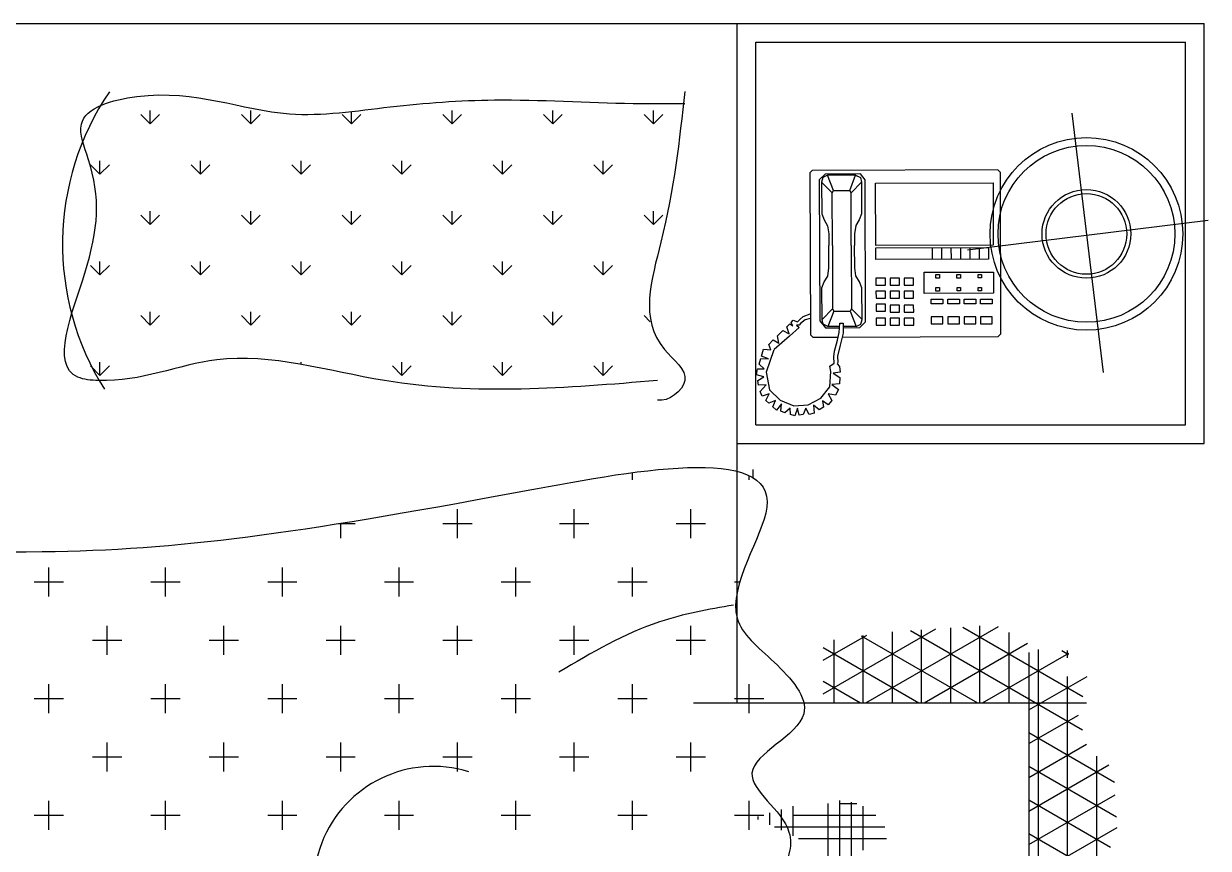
# Model space of a CAD drawing. Header units: millimetres. Extents: x 1787 to 68324, y 1435 to 30835.
# Drawn here: x 7684 to 8952, y 16277 to 17161 of the extents above; entities that cross this region are included whole.
import ezdxf

# ---------------------------------------------------------------- set-up
doc = ezdxf.new("R2010")
doc.units = ezdxf.units.MM

# ---------------------------------------------------------------- blocks, each defined once
blk = doc.blocks.new('A$C200C7901')
for p, q in [((0.5, 2.3334), (2, 2.3334)), ((2, 2.3334), (2.5, 2.3334)), ((2, 1.6055), (2, 2.3334)), ((2.5, 1.8834), (2.5, 2.3334)), ((1.3176, 2.1721), (1.3075, 2.1822)), ((1.3176, 2.1721), (1.3075, 2.1822)), ((2, 1.8834), (2.5, 1.8834)), ((2.0171, 1.8467), (2.0171, 1.8556)), ((2.0171, 1.8467), (2.0171, 1.8556)), ((2.0129, 1.8445), (2.0129, 1.849)), ((2.0129, 1.8445), (2.0129, 1.849)), ((1.9972, 1.7352), (2.0027, 1.7352)), ((1.9972, 1.7352), (2.0027, 1.7352)), ((2, 1.6963), (2, 1.7248)), ((2, 1.6963), (2, 1.7248)), ((2.3121, 1.6596), (2.3121, 0.0201)), ((1.9533, 1.6055), (2.3741, 1.6055)), ((1.9533, 1.6055), (2.3741, 1.6055))]:
    blk.add_line(p, q)
at = {"linetype": 'ByBlock'}
for p, q in [((2.02, 2.3134), (2.48, 2.3134)), ((2.02, 1.9034), (2.02, 2.3134)), ((2.48, 1.9034), (2.48, 2.3134)), ((1.3714, 2.2259), (1.3613, 2.236)), ((1.3714, 2.2259), (1.3613, 2.236)), ((1.3714, 2.2259), (1.3714, 2.2402)), ((1.3714, 2.2259), (1.3714, 2.2402)), ((1.3714, 2.2259), (1.3815, 2.236)), ((1.3714, 2.2259), (1.3815, 2.236)), ((1.4792, 2.2259), (1.4691, 2.236)), ((1.4792, 2.2259), (1.4691, 2.236)), ((1.4792, 2.2259), (1.4792, 2.2402)), ((1.4792, 2.2259), (1.4792, 2.2402)), ((1.4792, 2.2259), (1.4893, 2.236)), ((1.4792, 2.2259), (1.4893, 2.236)), ((1.587, 2.2259), (1.5769, 2.236)), ((1.587, 2.2259), (1.5769, 2.236)), ((1.587, 2.2259), (1.587, 2.2393)), ((1.587, 2.2259), (1.587, 2.2393)), ((1.587, 2.2259), (1.5971, 2.236)), ((1.587, 2.2259), (1.5971, 2.236)), ((1.6947, 2.2259), (1.6846, 2.236)), ((1.6947, 2.2259), (1.6846, 2.236)), ((1.6947, 2.2259), (1.6947, 2.2402)), ((1.6947, 2.2259), (1.6947, 2.2402)), ((1.6947, 2.2259), (1.7048, 2.236)), ((1.6947, 2.2259), (1.7048, 2.236)), ((1.8025, 2.2259), (1.7924, 2.236)), ((1.8025, 2.2259), (1.7924, 2.236)), ((1.8025, 2.2259), (1.8025, 2.2402)), ((1.8025, 2.2259), (1.8025, 2.2402)), ((1.8025, 2.2259), (1.8126, 2.236)), ((1.8025, 2.2259), (1.8126, 2.236)), ((1.9103, 2.2259), (1.9002, 2.236)), ((1.9103, 2.2259), (1.9002, 2.236)), ((1.9103, 2.2259), (1.9103, 2.2402)), ((1.9103, 2.2259), (1.9103, 2.2402)), ((1.9103, 2.2259), (1.9204, 2.236)), ((1.9103, 2.2259), (1.9204, 2.236)), ((2.3581, 2.2373), (2.3919, 1.9595)), ((1.3176, 2.172), (1.3176, 2.1863)), ((1.3176, 2.172), (1.3176, 2.1863)), ((1.3176, 2.1721), (1.3277, 2.1822)), ((1.3176, 2.1721), (1.3277, 2.1822)), ((1.4253, 2.1721), (1.4152, 2.1822)), ((1.4253, 2.1721), (1.4152, 2.1822)), ((1.4253, 2.172), (1.4253, 2.1863)), ((1.4253, 2.172), (1.4253, 2.1863)), ((1.4253, 2.1721), (1.4354, 2.1822)), ((1.4253, 2.1721), (1.4354, 2.1822)), ((1.5331, 2.1721), (1.523, 2.1822)), ((1.5331, 2.1721), (1.523, 2.1822)), ((1.5331, 2.172), (1.5331, 2.1863)), ((1.5331, 2.172), (1.5331, 2.1863)), ((1.5331, 2.1721), (1.5432, 2.1822)), ((1.5331, 2.1721), (1.5432, 2.1822)), ((1.6409, 2.1721), (1.6308, 2.1822)), ((1.6409, 2.1721), (1.6308, 2.1822)), ((1.6408, 2.172), (1.6408, 2.1863)), ((1.6408, 2.172), (1.6408, 2.1863)), ((1.6409, 2.1721), (1.651, 2.1822)), ((1.6409, 2.1721), (1.651, 2.1822)), ((1.7486, 2.1721), (1.7385, 2.1822)), ((1.7486, 2.1721), (1.7385, 2.1822)), ((1.7486, 2.172), (1.7486, 2.1863)), ((1.7486, 2.172), (1.7486, 2.1863)), ((1.7486, 2.1721), (1.7587, 2.1822)), ((1.7486, 2.1721), (1.7587, 2.1822)), ((1.8564, 2.1721), (1.8463, 2.1822)), ((1.8564, 2.1721), (1.8463, 2.1822)), ((1.8564, 2.172), (1.8564, 2.1863)), ((1.8564, 2.172), (1.8564, 2.1863)), ((1.8564, 2.1721), (1.8665, 2.1822)), ((1.8564, 2.1721), (1.8665, 2.1822)), ((2.0802, 2.176), (2.0777, 2.1734)), ((2.0777, 2.1734), (2.0783, 1.9999)), ((2.2789, 2.1766), (2.0802, 2.176)), ((2.0941, 2.1722), (2.0878, 2.1659)), ((2.0966, 2.171), (2.0915, 2.1685)), ((2.1318, 2.1724), (2.0941, 2.1722)), ((2.1267, 2.1711), (2.0966, 2.171)), ((2.1029, 2.1547), (2.0966, 2.171)), ((2.1205, 2.1547), (2.1267, 2.1711)), ((2.1267, 2.1711), (2.1318, 2.1686)), ((2.1368, 2.1661), (2.1318, 2.1724)), ((2.2789, 2.1766), (2.2814, 2.1741)), ((2.2814, 2.1741), (2.282, 2.0006)), ((2.0878, 2.1659), (2.0883, 2.015)), ((2.0915, 2.1685), (2.0903, 2.1634)), ((2.0903, 2.1634), (2.1017, 2.1521)), ((2.0903, 2.1634), (2.0904, 2.1295)), ((2.1331, 2.1636), (2.1218, 2.1522)), ((2.1318, 2.1686), (2.1331, 2.1636)), ((2.1331, 2.1636), (2.1332, 2.1296)), ((2.1373, 2.014), (2.1368, 2.1661)), ((2.1481, 2.1624), (2.2739, 2.1628)), ((2.1484, 2.0957), (2.1481, 2.1624)), ((2.2739, 2.1628), (2.2741, 2.0961)), ((2.1017, 2.1521), (2.1029, 2.1547)), ((2.1019, 2.0956), (2.1017, 2.1521)), ((2.1029, 2.1547), (2.1205, 2.1547)), ((2.1218, 2.1522), (2.1205, 2.1547)), ((2.122, 2.0956), (2.1218, 2.1522)), ((1.3714, 2.1182), (1.3714, 2.1325)), ((1.3714, 2.1182), (1.3714, 2.1325)), ((1.4792, 2.1182), (1.4792, 2.1325)), ((1.4792, 2.1182), (1.4792, 2.1325)), ((1.587, 2.1182), (1.587, 2.1325)), ((1.587, 2.1182), (1.587, 2.1325)), ((1.6947, 2.1182), (1.6947, 2.1325)), ((1.6947, 2.1182), (1.6947, 2.1325)), ((1.8025, 2.1182), (1.8025, 2.1325)), ((1.8025, 2.1182), (1.8025, 2.1325)), ((1.9103, 2.1182), (1.9103, 2.1325)), ((1.9103, 2.1182), (1.9103, 2.1325)), ((1.3714, 2.1182), (1.3613, 2.1283)), ((1.3714, 2.1182), (1.3613, 2.1283)), ((1.3714, 2.1182), (1.3815, 2.1283)), ((1.3714, 2.1182), (1.3815, 2.1283)), ((1.4792, 2.1182), (1.4691, 2.1283)), ((1.4792, 2.1182), (1.4691, 2.1283)), ((1.4792, 2.1182), (1.4893, 2.1283)), ((1.4792, 2.1182), (1.4893, 2.1283)), ((1.587, 2.1182), (1.5769, 2.1283)), ((1.587, 2.1182), (1.5769, 2.1283)), ((1.587, 2.1182), (1.5971, 2.1283)), ((1.587, 2.1182), (1.5971, 2.1283)), ((1.6947, 2.1182), (1.6846, 2.1283)), ((1.6947, 2.1182), (1.6846, 2.1283)), ((1.6947, 2.1182), (1.7048, 2.1283)), ((1.6947, 2.1182), (1.7048, 2.1283)), ((1.8025, 2.1182), (1.7924, 2.1283)), ((1.8025, 2.1182), (1.7924, 2.1283)), ((1.8025, 2.1182), (1.8126, 2.1283)), ((1.8025, 2.1182), (1.8126, 2.1283)), ((1.9103, 2.1182), (1.9002, 2.1283)), ((1.9103, 2.1182), (1.9002, 2.1283)), ((1.9103, 2.1182), (1.9204, 2.1283)), ((1.9103, 2.1182), (1.9204, 2.1283)), ((2.0904, 2.1295), (2.093, 2.1232)), ((2.093, 2.1232), (2.0968, 2.1169)), ((2.1307, 2.1233), (2.1269, 2.117)), ((2.1332, 2.1296), (2.1307, 2.1233)), ((2.2464, 2.0911), (2.5044, 2.1228)), ((2.0968, 2.1169), (2.098, 2.1081)), ((2.098, 2.1081), (2.0981, 2.0956)), ((2.1269, 2.117), (2.1257, 2.1082)), ((2.1257, 2.1082), (2.1257, 2.0956)), ((2.0982, 2.0717), (2.0981, 2.0956)), ((2.1019, 2.0956), (2.1021, 2.0277)), ((2.122, 2.0956), (2.1222, 2.0277)), ((2.1258, 2.0718), (2.1257, 2.0956)), ((2.2741, 2.0961), (2.1484, 2.0957)), ((2.1484, 2.0932), (2.2691, 2.0936)), ((2.1484, 2.0806), (2.1484, 2.0932)), ((2.2087, 2.0934), (2.2088, 2.0808)), ((2.2188, 2.0934), (2.2188, 2.0809)), ((2.2288, 2.0935), (2.2289, 2.0809)), ((2.2389, 2.0935), (2.239, 2.0809)), ((2.249, 2.0935), (2.249, 2.081)), ((2.259, 2.0936), (2.2591, 2.081)), ((2.2691, 2.0936), (2.2691, 2.081)), ((2.2691, 2.081), (2.1484, 2.0806)), ((1.3176, 2.0643), (1.3075, 2.0744)), ((1.3176, 2.0643), (1.3075, 2.0744)), ((1.3176, 2.0643), (1.3176, 2.0786)), ((1.3176, 2.0643), (1.3176, 2.0786)), ((1.3176, 2.0643), (1.3277, 2.0744)), ((1.3176, 2.0643), (1.3277, 2.0744)), ((1.4253, 2.0643), (1.4152, 2.0744)), ((1.4253, 2.0643), (1.4152, 2.0744)), ((1.4253, 2.0643), (1.4253, 2.0786)), ((1.4253, 2.0643), (1.4253, 2.0786)), ((1.4253, 2.0643), (1.4354, 2.0744)), ((1.4253, 2.0643), (1.4354, 2.0744)), ((1.5331, 2.0643), (1.523, 2.0744)), ((1.5331, 2.0643), (1.523, 2.0744)), ((1.5331, 2.0643), (1.5331, 2.0786)), ((1.5331, 2.0643), (1.5331, 2.0786)), ((1.5331, 2.0643), (1.5432, 2.0744)), ((1.5331, 2.0643), (1.5432, 2.0744)), ((1.6409, 2.0643), (1.6308, 2.0744)), ((1.6409, 2.0643), (1.6308, 2.0744)), ((1.6408, 2.0643), (1.6408, 2.0786)), ((1.6408, 2.0643), (1.6408, 2.0786)), ((1.6409, 2.0643), (1.651, 2.0744)), ((1.6409, 2.0643), (1.651, 2.0744)), ((1.7486, 2.0643), (1.7385, 2.0744)), ((1.7486, 2.0643), (1.7385, 2.0744)), ((1.7486, 2.0643), (1.7486, 2.0786)), ((1.7486, 2.0643), (1.7486, 2.0786)), ((1.7486, 2.0643), (1.7587, 2.0744)), ((1.7486, 2.0643), (1.7587, 2.0744)), ((1.8564, 2.0643), (1.8463, 2.0744)), ((1.8564, 2.0643), (1.8463, 2.0744)), ((1.8564, 2.0643), (1.8564, 2.0786)), ((1.8564, 2.0643), (1.8564, 2.0786)), ((1.8564, 2.0643), (1.8665, 2.0744)), ((1.8564, 2.0643), (1.8665, 2.0744)), ((2.0969, 2.0629), (2.0982, 2.0717)), ((2.1271, 2.063), (2.1258, 2.0718)), ((2.0907, 2.0503), (2.0932, 2.0566)), ((2.0932, 2.0566), (2.0969, 2.0629)), ((2.1309, 2.0567), (2.1271, 2.063)), ((2.1334, 2.0504), (2.1309, 2.0567)), ((2.1586, 2.0606), (2.1485, 2.0605)), ((2.1485, 2.0605), (2.1485, 2.053)), ((2.1586, 2.053), (2.1586, 2.0606)), ((2.1636, 2.0606), (2.1636, 2.053)), ((2.1736, 2.0606), (2.1636, 2.0606)), ((2.1737, 2.0531), (2.1736, 2.0606)), ((2.1887, 2.0607), (2.1787, 2.0606)), ((2.1787, 2.0606), (2.1787, 2.0531)), ((2.1888, 2.0531), (2.1887, 2.0607)), ((2.2, 2.067), (2.2742, 2.0672)), ((2.2001, 2.0443), (2.2, 2.067)), ((2.2126, 2.0645), (2.2164, 2.0645)), ((2.2126, 2.0607), (2.2126, 2.0645)), ((2.2164, 2.0607), (2.2126, 2.0607)), ((2.2164, 2.0645), (2.2164, 2.0607)), ((2.2352, 2.0646), (2.239, 2.0646)), ((2.2352, 2.0608), (2.2352, 2.0646)), ((2.239, 2.0608), (2.2352, 2.0608)), ((2.239, 2.0646), (2.239, 2.0608)), ((2.2579, 2.0609), (2.2579, 2.0647)), ((2.2579, 2.0647), (2.2616, 2.0647)), ((2.2616, 2.0609), (2.2579, 2.0609)), ((2.2616, 2.0647), (2.2616, 2.0609)), ((2.2742, 2.0672), (2.2743, 2.0446)), ((2.0908, 2.0163), (2.0907, 2.0503)), ((2.1336, 2.0165), (2.1334, 2.0504)), ((2.1485, 2.053), (2.1586, 2.053)), ((2.1485, 2.0467), (2.1486, 2.0391)), ((2.1586, 2.0467), (2.1485, 2.0467)), ((2.1586, 2.0392), (2.1586, 2.0467)), ((2.1636, 2.053), (2.1737, 2.0531)), ((2.1737, 2.0468), (2.1636, 2.0467)), ((2.1636, 2.0467), (2.1637, 2.0392)), ((2.1737, 2.0392), (2.1737, 2.0468)), ((2.1787, 2.0531), (2.1888, 2.0531)), ((2.1787, 2.0468), (2.1787, 2.0392)), ((2.1888, 2.0468), (2.1787, 2.0468)), ((2.1888, 2.0393), (2.1888, 2.0468)), ((2.2743, 2.0446), (2.2001, 2.0443)), ((2.2126, 2.0507), (2.2164, 2.0507)), ((2.2127, 2.0469), (2.2126, 2.0507)), ((2.2164, 2.0469), (2.2127, 2.0469)), ((2.2164, 2.0507), (2.2164, 2.0469)), ((2.2353, 2.0508), (2.2391, 2.0508)), ((2.2353, 2.047), (2.2353, 2.0508)), ((2.2391, 2.047), (2.2353, 2.047)), ((2.2391, 2.0508), (2.2391, 2.047)), ((2.2579, 2.0508), (2.2617, 2.0508)), ((2.2579, 2.0471), (2.2579, 2.0508)), ((2.2617, 2.0471), (2.2579, 2.0471)), ((2.2617, 2.0508), (2.2617, 2.0471)), ((2.1486, 2.0391), (2.1586, 2.0392)), ((2.1586, 2.0329), (2.1486, 2.0329)), ((2.1486, 2.0329), (2.1486, 2.0253)), ((2.1587, 2.0253), (2.1586, 2.0329)), ((2.1637, 2.0392), (2.1737, 2.0392)), ((2.1637, 2.0317), (2.1637, 2.0241)), ((2.1737, 2.0317), (2.1637, 2.0317)), ((2.1738, 2.0241), (2.1737, 2.0317)), ((2.1787, 2.0392), (2.1888, 2.0393)), ((2.1788, 2.0317), (2.1788, 2.0242)), ((2.1888, 2.0317), (2.1788, 2.0317)), ((2.1889, 2.0242), (2.1888, 2.0317)), ((2.2077, 2.0331), (2.2077, 2.0381)), ((2.2077, 2.0381), (2.2202, 2.0381)), ((2.2203, 2.0331), (2.2077, 2.0331)), ((2.2202, 2.0381), (2.2203, 2.0331)), ((2.2253, 2.0381), (2.2378, 2.0382)), ((2.2253, 2.0331), (2.2253, 2.0381)), ((2.2379, 2.0332), (2.2253, 2.0331)), ((2.2378, 2.0382), (2.2379, 2.0332)), ((2.2429, 2.0332), (2.2429, 2.0382)), ((2.2429, 2.0382), (2.2554, 2.0382)), ((2.2555, 2.0332), (2.2429, 2.0332)), ((2.2554, 2.0382), (2.2555, 2.0332)), ((2.2605, 2.0332), (2.2605, 2.0383)), ((2.2605, 2.0383), (2.273, 2.0383)), ((2.2731, 2.0333), (2.2605, 2.0332)), ((2.273, 2.0383), (2.2731, 2.0333)), ((1.3714, 2.0104), (1.3613, 2.0205)), ((1.3714, 2.0104), (1.3613, 2.0205)), ((1.3714, 2.0104), (1.3714, 2.0247)), ((1.3714, 2.0104), (1.3714, 2.0247)), ((1.3714, 2.0104), (1.3815, 2.0205)), ((1.3714, 2.0104), (1.3815, 2.0205)), ((1.4792, 2.0104), (1.4691, 2.0205)), ((1.4792, 2.0104), (1.4691, 2.0205)), ((1.4792, 2.0104), (1.4792, 2.0247)), ((1.4792, 2.0104), (1.4792, 2.0247)), ((1.4792, 2.0104), (1.4893, 2.0205)), ((1.4792, 2.0104), (1.4893, 2.0205)), ((1.587, 2.0104), (1.5769, 2.0205)), ((1.587, 2.0104), (1.5769, 2.0205)), ((1.587, 2.0104), (1.587, 2.0247)), ((1.587, 2.0104), (1.587, 2.0247)), ((1.587, 2.0104), (1.5971, 2.0205)), ((1.587, 2.0104), (1.5971, 2.0205)), ((1.6947, 2.0104), (1.6846, 2.0205)), ((1.6947, 2.0104), (1.6846, 2.0205)), ((1.6947, 2.0104), (1.6947, 2.0247)), ((1.6947, 2.0104), (1.6947, 2.0247)), ((1.6947, 2.0104), (1.7048, 2.0205)), ((1.6947, 2.0104), (1.7048, 2.0205)), ((1.8025, 2.0104), (1.7924, 2.0205)), ((1.8025, 2.0104), (1.7924, 2.0205)), ((1.8025, 2.0104), (1.8025, 2.0247)), ((1.8025, 2.0104), (1.8025, 2.0247)), ((1.8025, 2.0104), (1.8126, 2.0205)), ((1.8025, 2.0104), (1.8126, 2.0205)), ((1.9068, 2.0139), (1.9002, 2.0205)), ((1.9068, 2.0139), (1.9002, 2.0205)), ((2.0671, 2.0162), (2.0707, 2.0197)), ((2.0707, 2.0197), (2.0782, 2.0226)), ((2.0782, 2.0175), (2.0727, 2.016)), ((2.0908, 2.0163), (2.1021, 2.0277)), ((2.1034, 2.0252), (2.0971, 2.0088)), ((2.1021, 2.0277), (2.1034, 2.0252)), ((2.1034, 2.0252), (2.121, 2.0252)), ((2.1222, 2.0277), (2.121, 2.0252)), ((2.121, 2.0252), (2.1273, 2.0089)), ((2.1336, 2.0165), (2.1222, 2.0277)), ((2.1486, 2.0253), (2.1587, 2.0253)), ((2.1587, 2.0178), (2.1486, 2.0178)), ((2.1486, 2.0178), (2.1487, 2.0102)), ((2.1587, 2.0103), (2.1587, 2.0178)), ((2.1637, 2.0241), (2.1738, 2.0241)), ((2.1738, 2.0179), (2.1637, 2.0178)), ((2.1637, 2.0178), (2.1638, 2.0103)), ((2.1738, 2.0103), (2.1738, 2.0179)), ((2.1788, 2.0242), (2.1889, 2.0242)), ((2.1788, 2.0179), (2.1788, 2.0103)), ((2.1889, 2.0179), (2.1788, 2.0179)), ((2.1889, 2.0104), (2.1889, 2.0179)), ((2.2203, 2.0193), (2.2077, 2.0192)), ((2.2077, 2.0192), (2.2078, 2.0117)), ((2.2203, 2.0117), (2.2203, 2.0193)), ((2.2379, 2.0193), (2.2253, 2.0193)), ((2.2253, 2.0193), (2.2254, 2.0117)), ((2.2379, 2.0118), (2.2379, 2.0193)), ((2.2555, 2.0194), (2.2429, 2.0193)), ((2.2429, 2.0193), (2.243, 2.0118)), ((2.2555, 2.0118), (2.2555, 2.0194)), ((2.2605, 2.0194), (2.2606, 2.0119)), ((2.2731, 2.0194), (2.2605, 2.0194)), ((2.2731, 2.0119), (2.2731, 2.0194)), ((2.0431, 1.999), (2.0488, 2.0046)), ((2.0488, 2.0046), (2.0557, 2.0011)), ((2.053, 2.0084), (2.0563, 2.0119)), ((2.0557, 2.0011), (2.053, 2.0084)), ((2.0663, 2.0077), (2.0561, 1.9986)), ((2.0563, 2.0119), (2.0594, 2.0095)), ((2.0576, 2.0133), (2.0598, 2.0155)), ((2.0594, 2.0095), (2.0576, 2.0133)), ((2.0598, 2.0155), (2.0645, 2.0137)), ((2.0663, 2.0102), (2.0636, 2.0104)), ((2.0636, 2.0104), (2.0663, 2.0077)), ((2.0645, 2.0137), (2.0671, 2.0162)), ((2.0676, 2.012), (2.0663, 2.0102)), ((2.0727, 2.016), (2.0676, 2.012)), ((2.0883, 2.015), (2.0946, 2.0075)), ((2.0921, 2.0113), (2.0908, 2.0163)), ((2.0971, 2.0088), (2.0921, 2.0113)), ((2.0946, 2.0075), (2.1093, 2.0076)), ((2.1094, 2.0088), (2.0971, 2.0088)), ((2.109, 2.0025), (2.1097, 2.0126)), ((2.1097, 2.0126), (2.1135, 2.0126)), ((2.1135, 2.0126), (2.1133, 2.0018)), ((2.1273, 2.0089), (2.1134, 2.0088)), ((2.1134, 2.0076), (2.1311, 2.0077)), ((2.1273, 2.0089), (2.1323, 2.0114)), ((2.1311, 2.0077), (2.1373, 2.014)), ((2.1323, 2.0114), (2.1336, 2.0165)), ((2.1487, 2.0102), (2.1587, 2.0103)), ((2.1638, 2.0103), (2.1738, 2.0103)), ((2.1788, 2.0103), (2.1889, 2.0104)), ((2.2078, 2.0117), (2.2203, 2.0117)), ((2.2254, 2.0117), (2.2379, 2.0118)), ((2.243, 2.0118), (2.2555, 2.0118)), ((2.2606, 2.0119), (2.2731, 2.0119)), ((2.0338, 1.9895), (2.0386, 1.9946)), ((2.0386, 1.9946), (2.0444, 1.9911)), ((2.0561, 1.9986), (2.0396, 1.9844)), ((2.0444, 1.9911), (2.0431, 1.999)), ((2.0783, 1.9999), (2.0808, 1.9974)), ((2.0808, 1.9974), (2.1079, 1.9975)), ((2.1042, 1.9824), (2.1072, 1.9944)), ((2.1072, 1.9944), (2.109, 2.0025)), ((2.1133, 2.0018), (2.1103, 1.989)), ((2.1123, 1.9975), (2.2795, 1.9981)), ((2.282, 2.0006), (2.2795, 1.9981)), ((2.0259, 1.977), (2.0281, 1.9847)), ((2.0281, 1.9847), (2.0358, 1.9839)), ((2.0393, 1.984), (2.031, 1.96)), ((2.0358, 1.9839), (2.0338, 1.9895)), ((2.1035, 1.9763), (2.1042, 1.9824)), ((2.1103, 1.989), (2.1073, 1.9771)), ((1.3176, 1.9565), (1.3075, 1.9666)), ((1.3176, 1.9565), (1.3075, 1.9666)), ((1.3176, 1.9565), (1.3176, 1.9708)), ((1.3176, 1.9565), (1.3176, 1.9708)), ((1.3176, 1.9565), (1.3277, 1.9666)), ((1.3176, 1.9565), (1.3277, 1.9666)), ((1.4253, 1.9703), (1.4253, 1.9708)), ((1.4253, 1.9703), (1.4253, 1.9708)), ((1.5331, 1.9683), (1.5331, 1.9708)), ((1.5331, 1.9683), (1.5331, 1.9708)), ((1.543, 1.9665), (1.5432, 1.9666)), ((1.543, 1.9665), (1.5432, 1.9666)), ((1.6409, 1.9565), (1.6308, 1.9666)), ((1.6409, 1.9565), (1.6308, 1.9666)), ((1.6408, 1.9565), (1.6408, 1.9708)), ((1.6408, 1.9565), (1.6408, 1.9708)), ((1.6409, 1.9565), (1.651, 1.9666)), ((1.6409, 1.9565), (1.651, 1.9666)), ((1.7486, 1.9565), (1.7385, 1.9666)), ((1.7486, 1.9565), (1.7385, 1.9666)), ((1.7486, 1.9565), (1.7486, 1.9708)), ((1.7486, 1.9565), (1.7486, 1.9708)), ((1.7486, 1.9565), (1.7587, 1.9666)), ((1.7486, 1.9565), (1.7587, 1.9666)), ((1.8564, 1.9565), (1.8463, 1.9666)), ((1.8564, 1.9565), (1.8463, 1.9666)), ((1.8564, 1.9565), (1.8564, 1.9708)), ((1.8564, 1.9565), (1.8564, 1.9708)), ((1.8564, 1.9565), (1.8665, 1.9666)), ((1.8564, 1.9565), (1.8665, 1.9666)), ((2.0234, 1.9686), (2.0251, 1.9745)), ((2.0287, 1.9636), (2.0234, 1.9686)), ((2.0251, 1.9745), (2.0333, 1.9743)), ((2.0333, 1.9743), (2.0259, 1.977)), ((2.0992, 1.9663), (2.1038, 1.9697)), ((2.1002, 1.9605), (2.0992, 1.9663)), ((2.1038, 1.9697), (2.1035, 1.9763)), ((2.1076, 1.9704), (2.1068, 1.9689)), ((2.1068, 1.9689), (2.1096, 1.9661)), ((2.1073, 1.9771), (2.1076, 1.9704)), ((2.1096, 1.9661), (2.1101, 1.96)), ((2.0206, 1.9572), (2.0218, 1.9635)), ((2.0285, 1.9549), (2.0206, 1.9572)), ((2.0218, 1.9635), (2.0287, 1.9636)), ((2.0219, 1.9511), (2.0285, 1.9549)), ((2.031, 1.96), (2.0346, 1.9409)), ((2.099, 1.9444), (2.1002, 1.9605)), ((2.1101, 1.96), (2.1028, 1.9587)), ((2.1028, 1.9587), (2.1099, 1.9544)), ((2.1099, 1.9544), (2.1094, 1.9475)), ((2.0229, 1.946), (2.0219, 1.9511)), ((2.0308, 1.9462), (2.0229, 1.946)), ((2.0247, 1.9394), (2.0308, 1.9462)), ((2.0346, 1.9409), (2.0459, 1.93)), ((2.0894, 1.9322), (2.099, 1.9444)), ((2.1094, 1.9475), (2.1013, 1.9467)), ((2.1013, 1.9467), (2.1084, 1.9412)), ((2.1084, 1.9412), (2.1051, 1.9353)), ((2.0268, 1.9343), (2.0247, 1.9394)), ((2.0341, 1.9366), (2.0268, 1.9343)), ((2.0306, 1.9297), (2.0341, 1.9366)), ((2.0339, 1.9267), (2.0306, 1.9297)), ((2.041, 1.9297), (2.0339, 1.9267)), ((2.038, 1.9228), (2.041, 1.9297)), ((2.0459, 1.93), (2.0607, 1.9237)), ((2.0759, 1.925), (2.0894, 1.9322)), ((2.0973, 1.9251), (2.0914, 1.9294)), ((2.0914, 1.9294), (2.0925, 1.9225)), ((2.1011, 1.9297), (2.0973, 1.9251)), ((2.1051, 1.9353), (2.0975, 1.9368)), ((2.0975, 1.9368), (2.1011, 1.9297)), ((2.0421, 1.9193), (2.038, 1.9228)), ((2.0474, 1.9259), (2.0421, 1.9193)), ((2.0467, 1.9183), (2.0474, 1.9259)), ((2.0508, 1.9163), (2.0467, 1.9183)), ((2.0566, 1.9214), (2.0508, 1.9163)), ((2.0569, 1.9145), (2.0566, 1.9214)), ((2.0607, 1.9237), (2.0759, 1.925)), ((2.0645, 1.9214), (2.0617, 1.9133)), ((2.0663, 1.914), (2.0645, 1.9214)), ((2.0736, 1.9214), (2.0706, 1.9146)), ((2.077, 1.9146), (2.0736, 1.9214)), ((2.0823, 1.9161), (2.077, 1.9146)), ((2.0876, 1.9195), (2.0815, 1.9245)), ((2.0815, 1.9245), (2.0823, 1.9161)), ((2.0925, 1.9225), (2.0876, 1.9195)), ((2.02, 1.9034), (2.48, 1.9034)), ((2.0617, 1.9133), (2.0569, 1.9145)), ((2.0706, 1.9146), (2.0663, 1.914)), ((1.8879, 1.8445), (1.8879, 1.8523)), ((1.8879, 1.8445), (1.8879, 1.8523)), ((1.7004, 1.782), (1.7004, 1.8133)), ((1.7004, 1.782), (1.7004, 1.8133)), ((1.8254, 1.782), (1.8254, 1.8133)), ((1.8254, 1.782), (1.8254, 1.8133)), ((1.9504, 1.782), (1.9504, 1.8133)), ((1.9504, 1.782), (1.9504, 1.8133)), ((1.573, 1.7977), (1.591, 1.7977)), ((1.573, 1.7977), (1.591, 1.7977)), ((1.5754, 1.782), (1.5754, 1.7981)), ((1.5754, 1.782), (1.5754, 1.7981)), ((1.6847, 1.7977), (1.716, 1.7977)), ((1.6847, 1.7977), (1.716, 1.7977)), ((1.8097, 1.7977), (1.841, 1.7977)), ((1.8097, 1.7977), (1.841, 1.7977)), ((1.9347, 1.7977), (1.966, 1.7977)), ((1.9347, 1.7977), (1.966, 1.7977)), ((1.2629, 1.7195), (1.2629, 1.7508)), ((1.2629, 1.7195), (1.2629, 1.7508)), ((1.3879, 1.7195), (1.3879, 1.7508)), ((1.3879, 1.7195), (1.3879, 1.7508)), ((1.5129, 1.7195), (1.5129, 1.7508)), ((1.5129, 1.7195), (1.5129, 1.7508)), ((1.6379, 1.7195), (1.6379, 1.7508)), ((1.6379, 1.7195), (1.6379, 1.7508)), ((1.7629, 1.7195), (1.7629, 1.7508)), ((1.7629, 1.7195), (1.7629, 1.7508)), ((1.8879, 1.7195), (1.8879, 1.7508)), ((1.8879, 1.7195), (1.8879, 1.7508)), ((1.2472, 1.7352), (1.2785, 1.7352)), ((1.2472, 1.7352), (1.2785, 1.7352)), ((1.3722, 1.7352), (1.4035, 1.7352)), ((1.3722, 1.7352), (1.4035, 1.7352)), ((1.4972, 1.7352), (1.5285, 1.7352)), ((1.4972, 1.7352), (1.5285, 1.7352)), ((1.6222, 1.7352), (1.6535, 1.7352)), ((1.6222, 1.7352), (1.6535, 1.7352)), ((1.7472, 1.7352), (1.7785, 1.7352)), ((1.7472, 1.7352), (1.7785, 1.7352)), ((1.8722, 1.7352), (1.9035, 1.7352)), ((1.8722, 1.7352), (1.9035, 1.7352)), ((1.3254, 1.657), (1.3254, 1.6883)), ((1.3254, 1.657), (1.3254, 1.6883)), ((1.4504, 1.657), (1.4504, 1.6883)), ((1.4504, 1.657), (1.4504, 1.6883)), ((1.5754, 1.657), (1.5754, 1.6883)), ((1.5754, 1.657), (1.5754, 1.6883)), ((1.7004, 1.657), (1.7004, 1.6883)), ((1.7004, 1.657), (1.7004, 1.6883)), ((1.8254, 1.657), (1.8254, 1.6883)), ((1.8254, 1.657), (1.8254, 1.6883)), ((1.9504, 1.657), (1.9504, 1.6883)), ((1.9504, 1.657), (1.9504, 1.6883)), ((2.1377, 1.6055), (2.2798, 1.6876)), ((2.1377, 1.6055), (2.2798, 1.6876)), ((2.2599, 1.6055), (2.2599, 1.688)), ((2.2599, 1.6055), (2.2599, 1.688)), ((2.0919, 1.6152), (2.2125, 1.6848)), ((2.0919, 1.6152), (2.2125, 1.6848)), ((2.0919, 1.6513), (2.1386, 1.6782)), ((2.0919, 1.6513), (2.1386, 1.6782)), ((2.1327, 1.6773), (2.2571, 1.6055)), ((2.1327, 1.6773), (2.2571, 1.6055)), ((2.1349, 1.6055), (2.1349, 1.6777)), ((2.1349, 1.6055), (2.1349, 1.6777)), ((2.1662, 1.6055), (2.1662, 1.6817)), ((2.1662, 1.6055), (2.1662, 1.6817)), ((2.1854, 1.683), (2.3697, 1.5766)), ((2.1854, 1.683), (2.3697, 1.5766)), ((2.1974, 1.6055), (2.1974, 1.6838)), ((2.1974, 1.6055), (2.1974, 1.6838)), ((2.2287, 1.6055), (2.2287, 1.6859)), ((2.2287, 1.6055), (2.2287, 1.6859)), ((2.2414, 1.6868), (2.3699, 1.6126)), ((2.2414, 1.6868), (2.3699, 1.6126)), ((2.2912, 1.6055), (2.2912, 1.6809)), ((2.2912, 1.6055), (2.2912, 1.6809)), ((1.3097, 1.6727), (1.341, 1.6727)), ((1.3097, 1.6727), (1.341, 1.6727)), ((1.4347, 1.6727), (1.466, 1.6727)), ((1.4347, 1.6727), (1.466, 1.6727)), ((1.5597, 1.6727), (1.591, 1.6727)), ((1.5597, 1.6727), (1.591, 1.6727)), ((1.6847, 1.6727), (1.716, 1.6727)), ((1.6847, 1.6727), (1.716, 1.6727)), ((1.8097, 1.6727), (1.841, 1.6727)), ((1.8097, 1.6727), (1.841, 1.6727)), ((1.9347, 1.6727), (1.966, 1.6727)), ((1.9347, 1.6727), (1.966, 1.6727)), ((2.0919, 1.6649), (2.1946, 1.6055)), ((2.0919, 1.6649), (2.1946, 1.6055)), ((2.1037, 1.6055), (2.1037, 1.673)), ((2.1037, 1.6055), (2.1037, 1.673)), ((2.2002, 1.6055), (2.3109, 1.6694)), ((2.2002, 1.6055), (2.3109, 1.6694)), ((2.3224, 0.0468), (2.3224, 1.6627)), ((2.3224, 0.0468), (2.3224, 1.6627)), ((2.2627, 1.6055), (2.3551, 1.6589)), ((2.2627, 1.6055), (2.3551, 1.6589)), ((2.3476, 1.6616), (2.3547, 1.6575)), ((2.3476, 1.6616), (2.3547, 1.6575)), ((2.3537, 1.6539), (2.3537, 1.6616)), ((2.3537, 1.6539), (2.3537, 1.6616)), ((1.2629, 1.5945), (1.2629, 1.6258)), ((1.2629, 1.5945), (1.2629, 1.6258)), ((1.3879, 1.5945), (1.3879, 1.6258)), ((1.3879, 1.5945), (1.3879, 1.6258)), ((1.5129, 1.5945), (1.5129, 1.6258)), ((1.5129, 1.5945), (1.5129, 1.6258)), ((1.6379, 1.5945), (1.6379, 1.6258)), ((1.6379, 1.5945), (1.6379, 1.6258)), ((1.7629, 1.5945), (1.7629, 1.6258)), ((1.7629, 1.5945), (1.7629, 1.6258)), ((1.8879, 1.5945), (1.8879, 1.6258)), ((1.8879, 1.5945), (1.8879, 1.6258)), ((2.0129, 1.5945), (2.0129, 1.6258)), ((2.0129, 1.5945), (2.0129, 1.6258)), ((2.0919, 1.6288), (2.1321, 1.6055)), ((2.0919, 1.6288), (2.1321, 1.6055)), ((2.3121, 1.598), (2.3745, 1.634)), ((2.3121, 1.598), (2.3745, 1.634)), ((2.3537, 0.0056), (2.3537, 1.634)), ((2.3537, 0.0056), (2.3537, 1.634)), ((1.2472, 1.6102), (1.2785, 1.6102)), ((1.2472, 1.6102), (1.2785, 1.6102)), ((1.3722, 1.6102), (1.4035, 1.6102)), ((1.3722, 1.6102), (1.4035, 1.6102)), ((1.4972, 1.6102), (1.5285, 1.6102)), ((1.4972, 1.6102), (1.5285, 1.6102)), ((1.6222, 1.6102), (1.6535, 1.6102)), ((1.6222, 1.6102), (1.6535, 1.6102)), ((1.7472, 1.6102), (1.7785, 1.6102)), ((1.7472, 1.6102), (1.7785, 1.6102)), ((1.8722, 1.6102), (1.9035, 1.6102)), ((1.8722, 1.6102), (1.9035, 1.6102)), ((1.9972, 1.6102), (2.0285, 1.6102)), ((1.9972, 1.6102), (2.0285, 1.6102)), ((2.3121, 1.5619), (2.3654, 1.5926)), ((2.3121, 1.5619), (2.3654, 1.5926)), ((2.3121, 1.5738), (2.404, 1.5208)), ((2.3121, 1.5738), (2.404, 1.5208)), ((1.3254, 1.532), (1.3254, 1.5633)), ((1.3254, 1.532), (1.3254, 1.5633)), ((1.4504, 1.532), (1.4504, 1.5633)), ((1.4504, 1.532), (1.4504, 1.5633)), ((1.5754, 1.532), (1.5754, 1.5633)), ((1.5754, 1.532), (1.5754, 1.5633)), ((1.7004, 1.532), (1.7004, 1.5633)), ((1.7004, 1.532), (1.7004, 1.5633)), ((1.8254, 1.532), (1.8254, 1.5633)), ((1.8254, 1.532), (1.8254, 1.5633)), ((1.9504, 1.532), (1.9504, 1.5633)), ((1.9504, 1.532), (1.9504, 1.5633)), ((2.3121, 1.5258), (2.3739, 1.5615)), ((2.3121, 1.5258), (2.3739, 1.5615)), ((1.3097, 1.5477), (1.341, 1.5477)), ((1.3097, 1.5477), (1.341, 1.5477)), ((1.4347, 1.5477), (1.466, 1.5477)), ((1.4347, 1.5477), (1.466, 1.5477)), ((1.5597, 1.5477), (1.591, 1.5477)), ((1.5597, 1.5477), (1.591, 1.5477)), ((1.6847, 1.5477), (1.716, 1.5477)), ((1.6847, 1.5477), (1.716, 1.5477)), ((1.8097, 1.5477), (1.841, 1.5477)), ((1.8097, 1.5477), (1.841, 1.5477)), ((1.9347, 1.5477), (1.966, 1.5477)), ((1.9347, 1.5477), (1.966, 1.5477)), ((2.3849, 1.4236), (2.3849, 1.5486)), ((2.3849, 1.4236), (2.3849, 1.5486)), ((2.3121, 1.4897), (2.3979, 1.5393)), ((2.3121, 1.4897), (2.3979, 1.5393)), ((2.3121, 1.5377), (2.406, 1.4835)), ((2.3121, 1.5377), (2.406, 1.4835)), ((1.2629, 1.4695), (1.2629, 1.5008)), ((1.2629, 1.4695), (1.2629, 1.5008)), ((1.3879, 1.4695), (1.3879, 1.5008)), ((1.3879, 1.4695), (1.3879, 1.5008)), ((1.5129, 1.4695), (1.5129, 1.5008)), ((1.5129, 1.4695), (1.5129, 1.5008)), ((1.6379, 1.4695), (1.6379, 1.5008)), ((1.6379, 1.4695), (1.6379, 1.5008)), ((1.7629, 1.4695), (1.7629, 1.5008)), ((1.7629, 1.4695), (1.7629, 1.5008)), ((1.8879, 1.4695), (1.8879, 1.5008)), ((1.8879, 1.4695), (1.8879, 1.5008)), ((2.0129, 1.4695), (2.0129, 1.5008)), ((2.0129, 1.4695), (2.0129, 1.5008)), ((2.0974, 1.2977), (2.0974, 1.4977)), ((2.0974, 1.2977), (2.0974, 1.4977)), ((2.1099, 1.3477), (2.1099, 1.5009)), ((2.1099, 1.3477), (2.1099, 1.5009)), ((2.1099, 1.4977), (2.1279, 1.4977)), ((2.1099, 1.4977), (2.1279, 1.4977)), ((2.1224, 1.3977), (2.1224, 1.4992)), ((2.1224, 1.3977), (2.1224, 1.4992)), ((2.3121, 1.4537), (2.4047, 1.5071)), ((2.3121, 1.4537), (2.4047, 1.5071)), ((2.3121, 1.5016), (2.3997, 1.4511)), ((2.3121, 1.5016), (2.3997, 1.4511)), ((1.2472, 1.4852), (1.2785, 1.4852)), ((1.2472, 1.4852), (1.2785, 1.4852)), ((1.3722, 1.4852), (1.4035, 1.4852)), ((1.3722, 1.4852), (1.4035, 1.4852)), ((1.4972, 1.4852), (1.5285, 1.4852)), ((1.4972, 1.4852), (1.5285, 1.4852)), ((1.6222, 1.4852), (1.6535, 1.4852)), ((1.6222, 1.4852), (1.6535, 1.4852)), ((1.7472, 1.4852), (1.7785, 1.4852)), ((1.7472, 1.4852), (1.7785, 1.4852)), ((1.8722, 1.4852), (1.9035, 1.4852)), ((1.8722, 1.4852), (1.9035, 1.4852)), ((1.9972, 1.4852), (2.0285, 1.4852)), ((1.9972, 1.4852), (2.0285, 1.4852)), ((2.0349, 1.4748), (2.0349, 1.4879)), ((2.0349, 1.4748), (2.0349, 1.4879)), ((2.0474, 1.4691), (2.0474, 1.4915)), ((2.0474, 1.4691), (2.0474, 1.4915)), ((2.0599, 1.4631), (2.0599, 1.4948)), ((2.0599, 1.4631), (2.0599, 1.4948)), ((2.0599, 1.4852), (2.1484, 1.4852)), ((2.0599, 1.4852), (2.1484, 1.4852)), ((2.1349, 1.4477), (2.1349, 1.4949)), ((2.1349, 1.4477), (2.1349, 1.4949)), ((2.0224, 1.4805), (2.0224, 1.4839)), ((2.0224, 1.4805), (2.0224, 1.4839)), ((2.0397, 1.4727), (2.1581, 1.4727)), ((2.0397, 1.4727), (2.1581, 1.4727)), ((2.3121, 1.4176), (2.4067, 1.4721)), ((2.3121, 1.4176), (2.4067, 1.4721)), ((2.0656, 1.4602), (2.1599, 1.4602)), ((2.0656, 1.4602), (2.1599, 1.4602)), ((2.3121, 1.4655), (2.3849, 1.4235)), ((2.3121, 1.4655), (2.3849, 1.4235))]:
    blk.add_line(p, q, dxfattribs=at)
for radius in [0.1032, 0.0947, 0.0475, 0.0432]:
    blk.add_circle((2.3739, 2.1081), radius, dxfattribs=at)
blk.add_arc((1.5685, 2.097), 0.291, 145.8603, 212.2445)
blk.add_arc((1.6746, 1.4093), 0.1282, 72.7909, 244.8695, dxfattribs=at)
blk.add_arc((1.6746, 1.4093), 0.1282, 72.7909, 244.8695, dxfattribs=at)
for points, knots in [([(1.9146, 1.951), (1.8174, 1.9428), (1.6601, 1.9297), (1.4574, 1.9942), (1.3549, 1.9462), (1.2593, 1.9563), (1.314, 2.0834), (1.3193, 2.1569), (1.2853, 2.2393), (1.4031, 2.2724), (1.4987, 2.2256), (1.6304, 2.2459), (1.7519, 2.2548), (1.8574, 2.2473), (1.9254, 2.2478), (1.9438, 2.2479)], [0, 0, 0, 0, 292.165466, 473.33038, 601.631673, 624.236147, 735.870502, 858.452188, 896.317728, 962.783971, 1127.3494, 1235.376134, 1347.110578, 1495.806953, 1551.11062, 1551.11062, 1551.11062, 1551.11062]), ([(1.9438, 2.2608), (1.9381, 2.2086), (1.9282, 2.1195), (1.8897, 2.0022), (1.9591, 1.9538), (1.9264, 1.9278), (1.9146, 1.93)], [0, 0, 0, 0, 163.411291, 278.570782, 318.445997, 354.484131, 354.484131, 354.484131, 354.484131]), ([(0.4485, 1.7835), (0.4321, 1.7496), (0.4062, 1.6964), (0.49, 1.6713), (0.4719, 1.5969), (0.4123, 1.592), (0.4233, 1.5337), (0.4954, 1.5086), (0.4012, 1.4738), (0.3253, 1.4306), (0.4113, 1.3764), (0.3688, 1.3065), (0.5579, 1.2663), (0.741, 1.4533), (1.1127, 1.1109), (1.4811, 1.2478), (1.7885, 1.3492), (2.0357, 1.1637), (2.0748, 1.2974), (2.0876, 1.349), (2.0192, 1.3805), (2.0564, 1.4298), (2.0588, 1.4846), (1.9759, 1.5349), (2.1004, 1.5845), (2.0397, 1.6519), (1.971, 1.7053), (2.1104, 1.8981), (1.5946, 1.7967), (1.2448, 1.7472), (0.8129, 1.7935), (0.4953, 1.8548), (0.4582, 1.7983), (0.4485, 1.7835)], [0, 0, 0, 0, 88.420092, 139.08588, 204.302936, 239.695496, 287.801042, 327.365471, 412.960499, 463.626286, 552.059846, 584.668336, 662.614915, 940.993281, 1309.926334, 1844.022653, 1996.276242, 2316.43048, 2341.441004, 2404.707416, 2449.463774, 2514.680778, 2538.40571, 2613.031547, 2697.13096, 2760.903931, 2822.692699, 2945.47, 3215.060018, 3725.584917, 4361.974444, 4504.671998, 4555.32777, 4555.32777, 4555.32777, 4555.32777])]:
    blk.add_open_spline(points, degree=3, knots=knots)
blk.add_open_spline([(1.996, 1.7104), (1.9692, 1.7057), (1.9025, 1.6938), (1.844, 1.6592), (1.809, 1.6385)], degree=3, knots=[0, 0, 0, 0, 81.132613, 201.738644, 201.738644, 201.738644, 201.738644], dxfattribs=at)
blk.add_open_spline([(1.996, 1.7104), (1.9692, 1.7057), (1.9025, 1.6938), (1.844, 1.6592), (1.809, 1.6385)], degree=3, knots=[0, 0, 0, 0, 81.132613, 201.738644, 201.738644, 201.738644, 201.738644], dxfattribs=at)

msp = doc.modelspace()

# ---------------------------------------------------------------- block references
at = {"xscale": 1000, "yscale": 1000, "zscale": 1000}
msp.add_blockref('A$C200C7901', (6448.1, 14827.7), dxfattribs=at)

doc.saveas('drawing.dxf')
